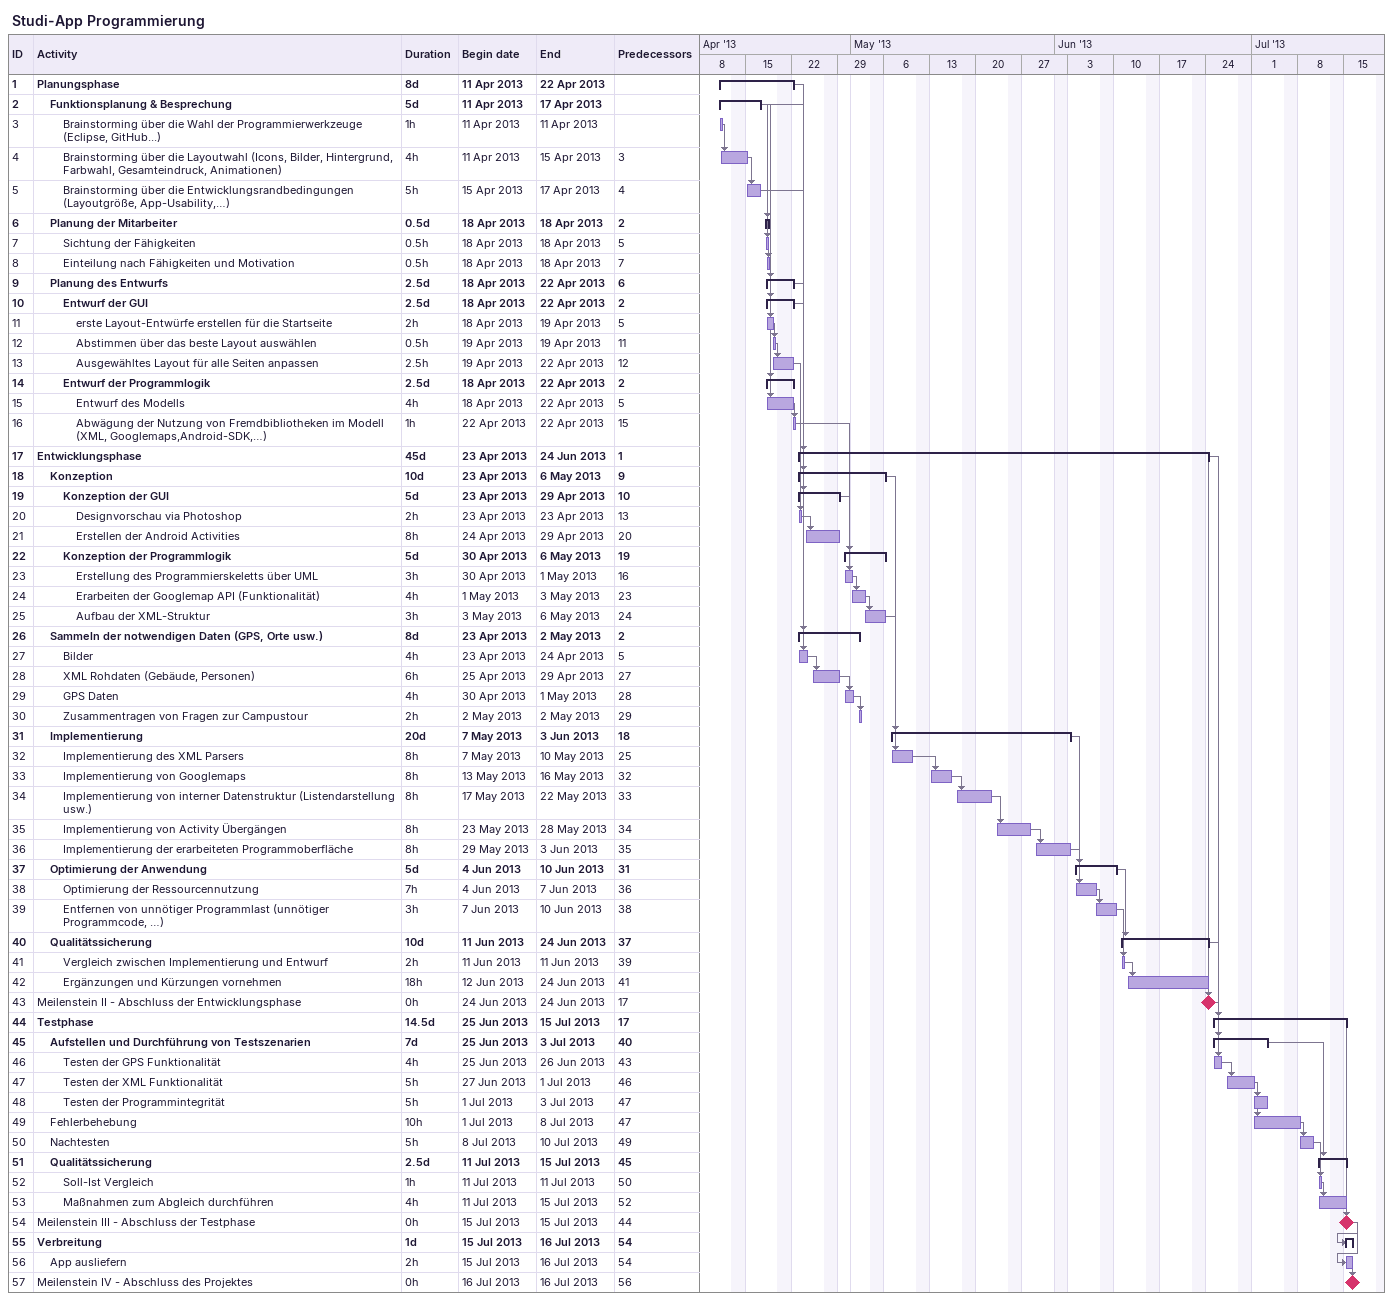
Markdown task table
Studi-App Programmierung

| ID | Level | Task | Duration | Start | Finish | Predecessors |
|---|---|---|---|---|---|---|
| 1 | 1 | **Planungsphase** | 8d | 2013-04-11 | 2013-04-22 |  |
| 2 | 2 | **Funktionsplanung & Besprechung** | 5d | 2013-04-11 | 2013-04-17 |  |
| 3 | 3 | Brainstorming über die Wahl der Programmierwerkzeuge (Eclipse, GitHub...) | 1h | 2013-04-11 | 2013-04-11 |  |
| 4 | 3 | Brainstorming über die Layoutwahl (Icons, Bilder, Hintergrund, Farbwahl, Gesamteindruck, Animationen) | 4h | 2013-04-11 | 2013-04-15 | 3 |
| 5 | 3 | Brainstorming über die Entwicklungsrandbedingungen (Layoutgröße, App-Usability,…) | 5h | 2013-04-15 | 2013-04-17 | 4 |
| 6 | 2 | **Planung der Mitarbeiter** | 0.5d | 2013-04-18 | 2013-04-18 | 2 |
| 7 | 3 | Sichtung der Fähigkeiten | 0.5h | 2013-04-18 | 2013-04-18 | 5 |
| 8 | 3 | Einteilung nach Fähigkeiten und Motivation | 0.5h | 2013-04-18 | 2013-04-18 | 7 |
| 9 | 2 | **Planung des Entwurfs** | 2.5d | 2013-04-18 | 2013-04-22 | 6 |
| 10 | 3 | **Entwurf der GUI** | 2.5d | 2013-04-18 | 2013-04-22 | 2 |
| 11 | 4 | erste Layout-Entwürfe erstellen für die Startseite | 2h | 2013-04-18 | 2013-04-19 | 5 |
| 12 | 4 | Abstimmen über das beste Layout auswählen | 0.5h | 2013-04-19 | 2013-04-19 | 11 |
| 13 | 4 | Ausgewähltes Layout für alle Seiten anpassen | 2.5h | 2013-04-19 | 2013-04-22 | 12 |
| 14 | 3 | **Entwurf der Programmlogik** | 2.5d | 2013-04-18 | 2013-04-22 | 2 |
| 15 | 4 | Entwurf des Modells | 4h | 2013-04-18 | 2013-04-22 | 5 |
| 16 | 4 | Abwägung der Nutzung von Fremdbibliotheken im Modell (XML, Googlemaps,Android-SDK,…) | 1h | 2013-04-22 | 2013-04-22 | 15 |
| 17 | 1 | **Entwicklungsphase** | 45d | 2013-04-23 | 2013-06-24 | 1 |
| 18 | 2 | **Konzeption** | 10d | 2013-04-23 | 2013-05-06 | 9 |
| 19 | 3 | **Konzeption der GUI** | 5d | 2013-04-23 | 2013-04-29 | 10 |
| 20 | 4 | Designvorschau via Photoshop | 2h | 2013-04-23 | 2013-04-23 | 13 |
| 21 | 4 | Erstellen der Android Activities | 8h | 2013-04-24 | 2013-04-29 | 20 |
| 22 | 3 | **Konzeption der Programmlogik** | 5d | 2013-04-30 | 2013-05-06 | 19 |
| 23 | 4 | Erstellung des Programmierskeletts über UML | 3h | 2013-04-30 | 2013-05-01 | 16 |
| 24 | 4 | Erarbeiten der Googlemap API (Funktionalität) | 4h | 2013-05-01 | 2013-05-03 | 23 |
| 25 | 4 | Aufbau der XML-Struktur | 3h | 2013-05-03 | 2013-05-06 | 24 |
| 26 | 2 | **Sammeln der notwendigen Daten (GPS, Orte usw.)** | 8d | 2013-04-23 | 2013-05-02 | 2 |
| 27 | 3 | Bilder | 4h | 2013-04-23 | 2013-04-24 | 5 |
| 28 | 3 | XML Rohdaten (Gebäude, Personen) | 6h | 2013-04-25 | 2013-04-29 | 27 |
| 29 | 3 | GPS Daten | 4h | 2013-04-30 | 2013-05-01 | 28 |
| 30 | 3 | Zusammentragen von Fragen zur Campustour | 2h | 2013-05-02 | 2013-05-02 | 29 |
| 31 | 2 | **Implementierung** | 20d | 2013-05-07 | 2013-06-03 | 18 |
| 32 | 3 | Implementierung des XML Parsers | 8h | 2013-05-07 | 2013-05-10 | 25 |
| 33 | 3 | Implementierung von Googlemaps | 8h | 2013-05-13 | 2013-05-16 | 32 |
| 34 | 3 | Implementierung von interner Datenstruktur (Listendarstellung usw.) | 8h | 2013-05-17 | 2013-05-22 | 33 |
| 35 | 3 | Implementierung von Activity Übergängen | 8h | 2013-05-23 | 2013-05-28 | 34 |
| 36 | 3 | Implementierung der erarbeiteten Programmoberfläche | 8h | 2013-05-29 | 2013-06-03 | 35 |
| 37 | 2 | **Optimierung der Anwendung** | 5d | 2013-06-04 | 2013-06-10 | 31 |
| 38 | 3 | Optimierung der Ressourcennutzung | 7h | 2013-06-04 | 2013-06-07 | 36 |
| 39 | 3 | Entfernen von unnötiger Programmlast (unnötiger Programmcode, …) | 3h | 2013-06-07 | 2013-06-10 | 38 |
| 40 | 2 | **Qualitätssicherung** | 10d | 2013-06-11 | 2013-06-24 | 37 |
| 41 | 3 | Vergleich zwischen Implementierung und Entwurf | 2h | 2013-06-11 | 2013-06-11 | 39 |
| 42 | 3 | Ergänzungen und Kürzungen vornehmen | 18h | 2013-06-12 | 2013-06-24 | 41 |
| 43 | 1 | Meilenstein II - Abschluss der Entwicklungsphase | 0h | 2013-06-24 | 2013-06-24 | 17 |
| 44 | 1 | **Testphase** | 14.5d | 2013-06-25 | 2013-07-15 | 17 |
| 45 | 2 | **Aufstellen und Durchführung von Testszenarien** | 7d | 2013-06-25 | 2013-07-03 | 40 |
| 46 | 3 | Testen der GPS Funktionalität | 4h | 2013-06-25 | 2013-06-26 | 43 |
| 47 | 3 | Testen der XML Funktionalität | 5h | 2013-06-27 | 2013-07-01 | 46 |
| 48 | 3 | Testen der Programmintegrität | 5h | 2013-07-01 | 2013-07-03 | 47 |
| 49 | 2 | Fehlerbehebung | 10h | 2013-07-01 | 2013-07-08 | 47 |
| 50 | 2 | Nachtesten | 5h | 2013-07-08 | 2013-07-10 | 49 |
| 51 | 2 | **Qualitätssicherung** | 2.5d | 2013-07-11 | 2013-07-15 | 45 |
| 52 | 3 | Soll-Ist Vergleich | 1h | 2013-07-11 | 2013-07-11 | 50 |
| 53 | 3 | Maßnahmen zum Abgleich durchführen | 4h | 2013-07-11 | 2013-07-15 | 52 |
| 54 | 1 | Meilenstein III - Abschluss der Testphase | 0h | 2013-07-15 | 2013-07-15 | 44 |
| 55 | 1 | **Verbreitung** | 1d | 2013-07-15 | 2013-07-16 | 54 |
| 56 | 2 | App ausliefern | 2h | 2013-07-15 | 2013-07-16 | 54 |
| 57 | 1 | Meilenstein IV - Abschluss des Projektes | 0h | 2013-07-16 | 2013-07-16 | 56 |
